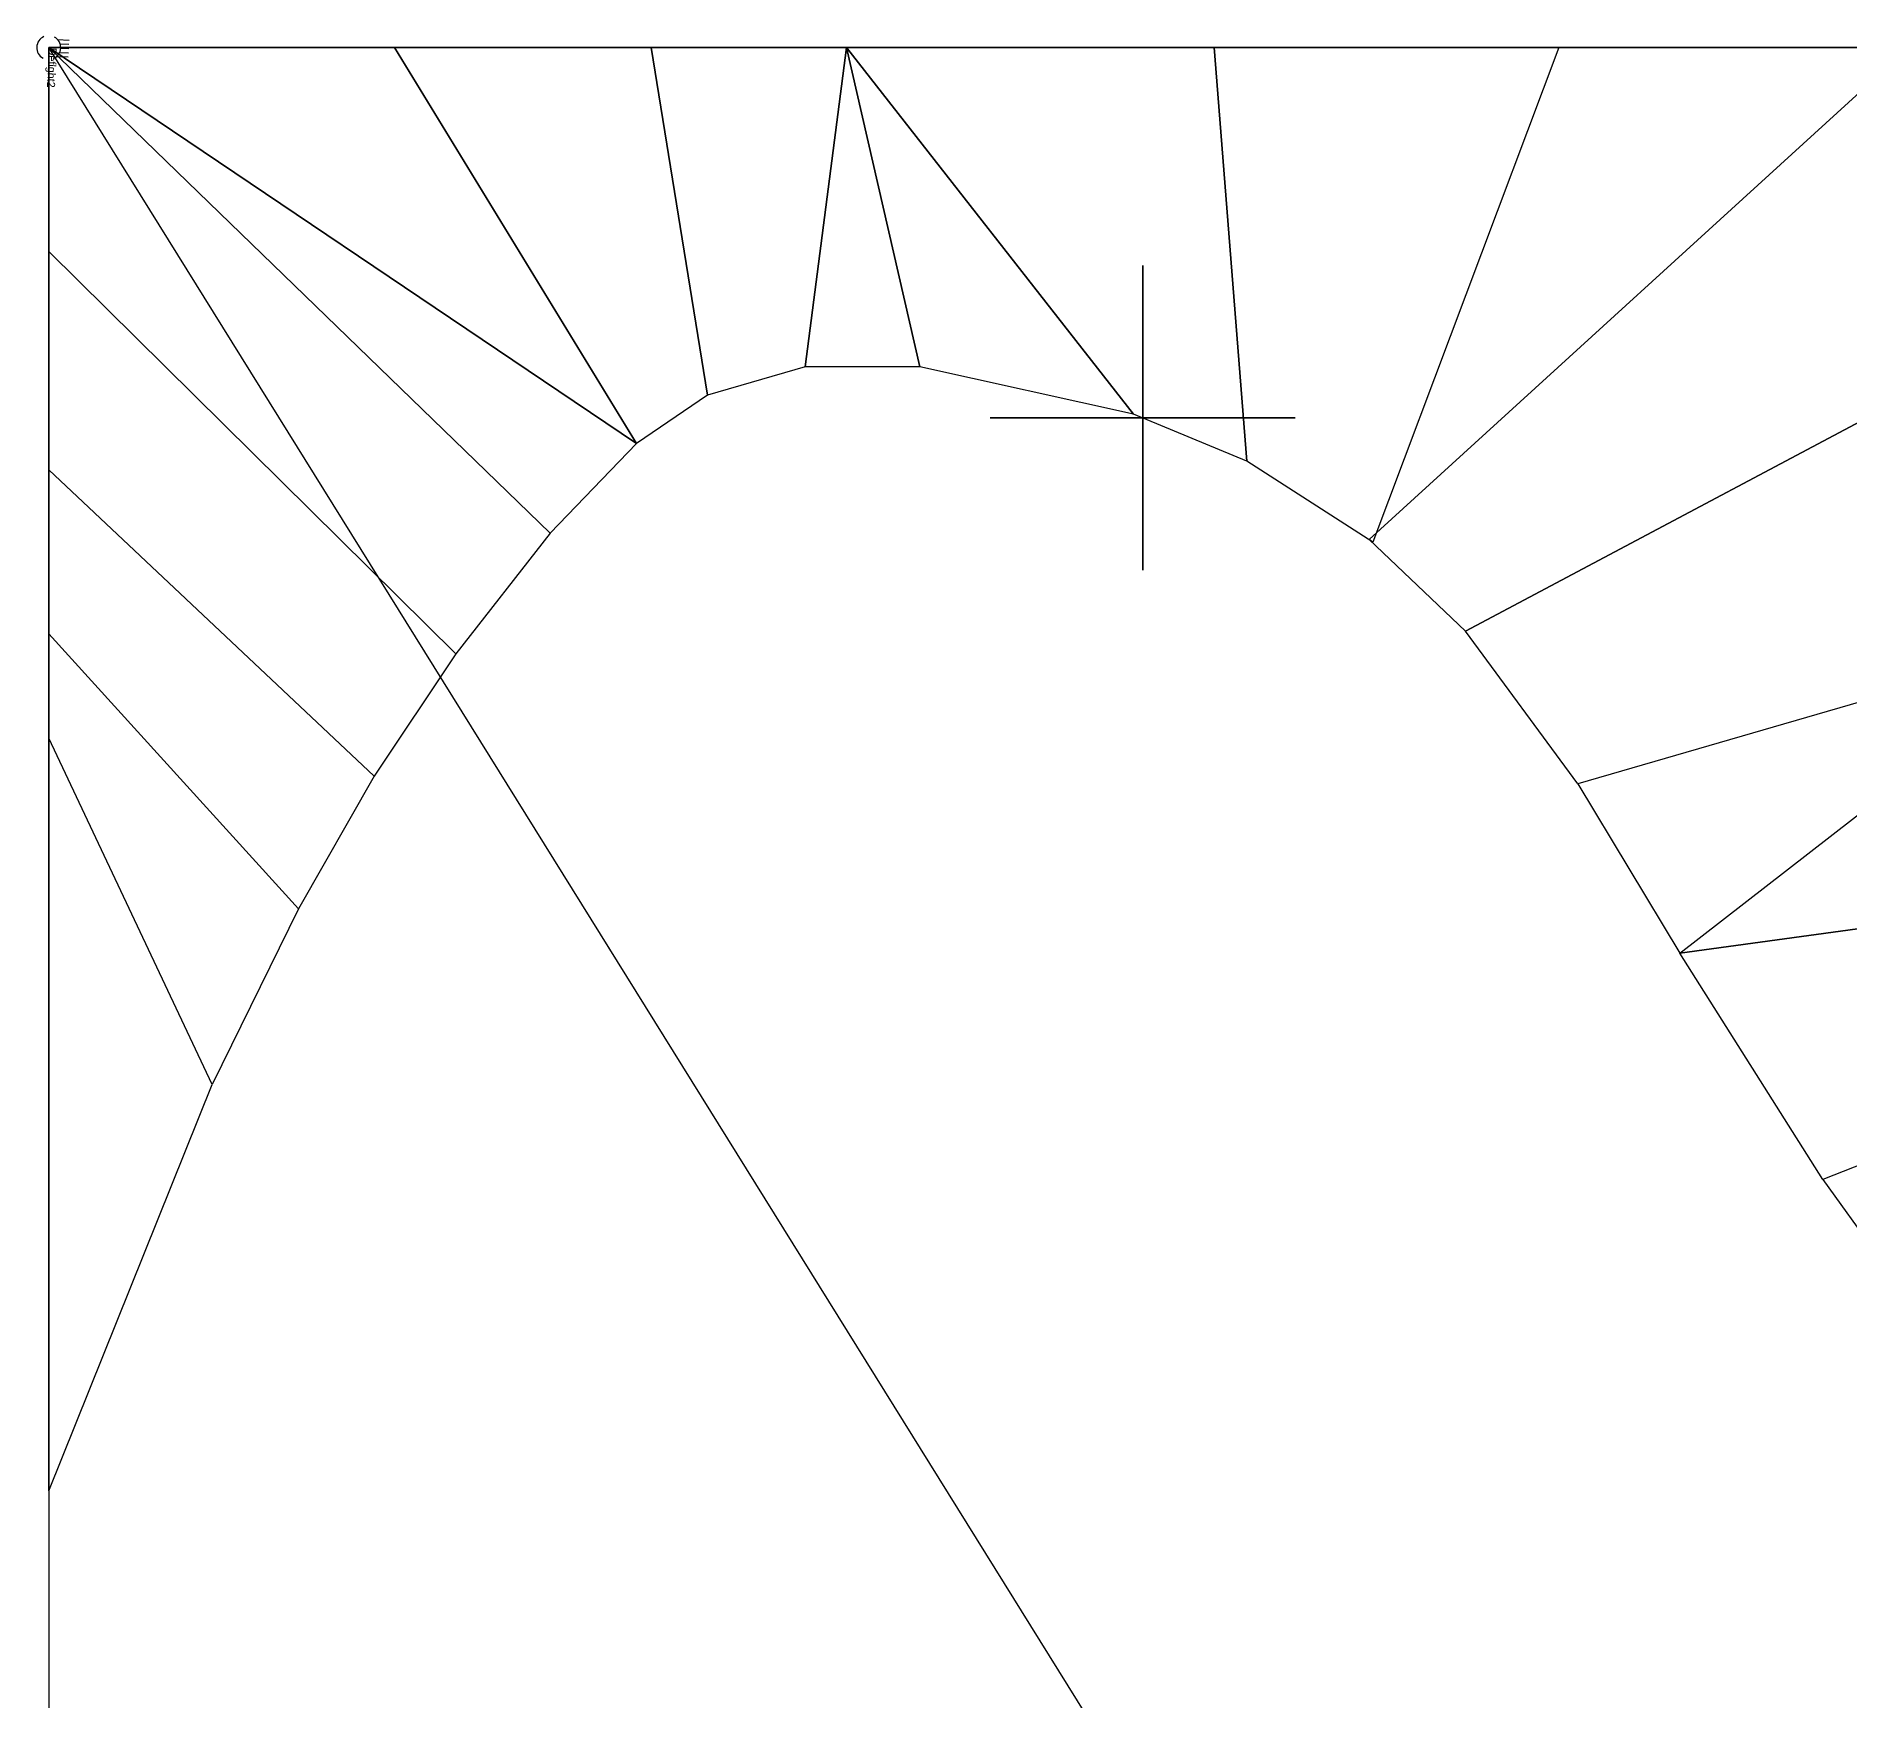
# Model space of a CAD drawing. Extents: x -340 to 755, y -404 to 683.
# Drawn here: x -340 to 204, y 184 to 683 of the extents above; entities that cross this region are included whole.
import ezdxf

# ---------------------------------------------------------------- set-up
doc = ezdxf.new("R2010")
doc.units = 0
doc.layers.get('0').update_dxf_attribs({"linetype": 'CONTINUOUS'})
for name, color, linetype in [('ASHADE', 7, 'CONTINUOUS'), ('DIRT', 1, 'CONTINUOUS'), ('TERRAIN', 104, 'CONTINUOUS'), ('TREE', 6, 'CONTINUOUS')]:
    doc.layers.add(name, color=color, linetype=linetype)

# ---------------------------------------------------------------- blocks, each defined once
blk = doc.blocks.new('TREE')
for points in [[(0, 45.72, -0.56), (0, 45.72, 179.8), (0, -45.72, 179.8), (0, -45.72, 0.56)], [(45.72, 0, -0.56), (45.72, 0, 179.8), (-45.72, 0, 179.8), (-45.72, 0, 0.56)]]:
    blk.add_3dface(points)
blk = doc.blocks.new('DIRECT')
at = {"layer": 'ASHADE', "color": 7, "linetype": 'CONTINUOUS'}
for p, q in [((-0.21, 0.214), (-0.21, 0.5)), ((-0.11, 0.279), (-0.11, 0.5)), ((0, 0.3), (0, 0.5)), ((0.11, 0.279), (0.11, 0.5)), ((0.21, 0.214), (0.21, 0.5))]:
    blk.add_line(p, q, dxfattribs=at)
for start, end in [(25.6793, 154.3207), (205.6793, 334.3207)]:
    blk.add_arc((0, 0), 0.3, start, end, dxfattribs=at)
at = {"layer": 'ASHADE', "color": 7, "linetype": 'CONTINUOUS', "flags": 1}
for tag, p in [('GNAME', (0, 0.28)), ('LAX', (0, 0.265)), ('LAY', (0, 0.25)), ('LAZ', (0, 0.235)), ('INTENSITY', (0, 0.22)), ('COLOR', (0, 0.205)), ('CONEA', (0, 0.19)), ('CONED', (0, 0.175)), ('BEAMD', (0, 0.16))]:
    blk.add_attdef(tag, p, '', height=0.01, dxfattribs=at)

msp = doc.modelspace()

# ---------------------------------------------------------------- linework, layer by layer
at = {"layer": 'DIRT'}
for points in [[(-336, 679.98, 3.52), (-336, 679.98, 51.52), (116.87, 679.98, 51.52), (744, 679.98, 3.52)], [(-336, 679.98, 3.52), (-336, 679.98, 51.52), (-336, 472.87, 33.52), (-336, 247.22, 3.52)], [(116.87, 679.98, 51.52), (221.81, 679.98, 63.52), (744, 679.98, 3.52)]]:
    msp.add_3dface(points, dxfattribs=at)
at = {"layer": 'TERRAIN'}
for points in [[(-159.77, 561.24, 3.52), (-185.62, 534.38, 3.52), (-336, 679.98, 51.52)], [(-336, 679.98, 51.52), (-232.35, 679.98, 51.52), (-159.77, 561.24, 3.52)], [(-185.62, 534.38, 3.52), (-213.95, 498.14, 3.52), (-336, 618.82, 46.2), (-336, 679.98, 51.52)], [(-336, 679.98, 3.52), (744, 679.98, 3.52), (168, 139.98, 3.52), (0, 139.98, 3.52)], [(-336, 679.98, 3.52), (-336, -400.02, 3.52), (0, -100.02, 3.52), (0, 139.98, 3.52)], [(-138.46, 575.79, 3.52), (-159.77, 561.24, 3.52), (-232.35, 679.98, 51.52), (-155.36, 679.98, 51.52)], [(-109.22, 584.22, 3.52), (-138.46, 575.79, 3.52), (-155.36, 679.98, 51.52), (-96.75, 679.98, 51.52)], [(-74.81, 584.27, 3.52), (-109.22, 584.22, 3.52), (-96.75, 679.98, 51.52)], [(23.24, 555.95, 3.52), (-10.68, 570.09, 3.52), (-96.75, 679.98, 51.52), (13.49, 679.98, 51.52)], [(-10.68, 570.09, 3.52), (-74.81, 584.27, 3.52), (-96.75, 679.98, 51.52)], [(61.03, 531.68, 3.52), (23.24, 555.95, 3.52), (13.49, 679.98, 51.52), (116.87, 679.98, 51.52)], [(59.96, 532.48, 3.52), (221.81, 679.98, 63.52), (116.87, 679.98, 51.52), (61.03, 531.68, 3.52)], [(247.22, 589.14, 63.52), (88.8, 504.95, 3.52), (59.96, 532.48, 3.52), (221.81, 679.98, 63.52)], [(744, 679.98, 3.52), (744, -400.02, 3.52), (168, -100.02, 3.52), (168, 139.98, 3.52)], [(-213.95, 498.14, 3.52), (-238.45, 461.52, 3.52), (-336, 553.39, 40.52), (-336, 618.82, 46.2)], [(247.22, 589.14, 63.52), (275.82, 503.64, 63.52), (122.56, 459.16, 3.52), (88.8, 504.95, 3.52)], [(-238.45, 461.52, 3.52), (-261.1, 421.74, 3.52), (-336, 504.13, 36.24), (-336, 553.39, 40.52)], [(-261.1, 421.74, 3.52), (-287.01, 368.99, 3.52), (-336, 472.87, 33.52), (-336, 504.13, 36.24)], [(275.82, 503.64, 63.52), (122.56, 459.16, 3.52), (153.08, 408.39, 3.52), (275.82, 503.64, 63.52)], [(275.82, 503.64, 63.52), (307.85, 429.62, 63.52), (153.08, 408.39, 3.52)], [(-336, 472.87, 33.52), (-336, 247.22, 3.52), (-287.01, 368.99, 3.52)], [(196, 340.55, 3.52), (153.08, 408.39, 3.52), (307.85, 429.62, 63.52), (324.5, 391.17, 63.52)], [(196, 340.55, 3.52), (243.11, 275.14, 3.52), (350.8, 345.59, 63.52), (324.5, 391.17, 63.52)]]:
    msp.add_3dface(points, dxfattribs=at)

# ---------------------------------------------------------------- block references
at = {"layer": 'ASHADE', "extrusion": (0.03935, -0.001718, 0.999224)}
ref = msp.add_blockref('DIRECT', (664.68, 379.18, 343.81), dxfattribs=dict(at, xscale=12, yscale=12, zscale=12, rotation=180))
ref.add_attrib('SNAME', 'Deflght2', (664.68, 379.18, 343.81), dxfattribs={"color": 1, "extrusion": (0.03935, -0.001718, 0.999224), "height": 2.4, "rotation": 180})
at = {"layer": 'TREE'}
msp.add_blockref('TREE', (-7.93, 568.95, 3.52), dxfattribs=at)

doc.saveas('drawing.dxf')
